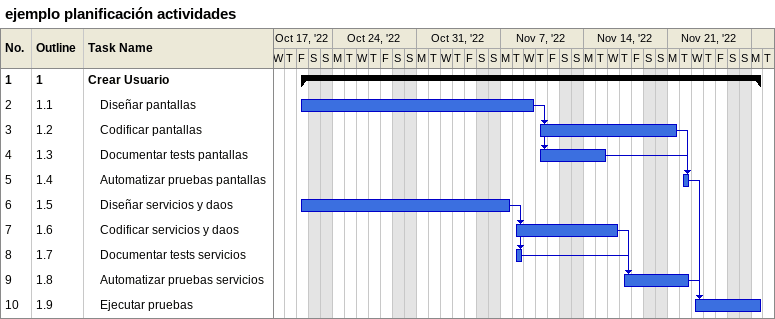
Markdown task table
ejemplo planificación actividades

| ID | WBS | Task | Start | Finish | Predecessors |
|---|---|---|---|---|---|
| 1 | 1 | **Crear Usuario** | 2022-10-21 | 2022-11-28 |  |
| 2 | 1.1 | Diseñar pantallas | 2022-10-21 | 2022-11-09 |  |
| 3 | 1.2 | Codificar pantallas | 2022-11-10 | 2022-11-21 | 2 |
| 4 | 1.3 | Documentar tests pantallas | 2022-11-10 | 2022-11-15 | 2 |
| 5 | 1.4 | Automatizar pruebas pantallas | 2022-11-22 | 2022-11-22 | 3, 4 |
| 6 | 1.5 | Diseñar servicios y daos | 2022-10-21 | 2022-11-07 |  |
| 7 | 1.6 | Codificar servicios y daos | 2022-11-08 | 2022-11-16 | 6 |
| 8 | 1.7 | Documentar tests servicios | 2022-11-08 | 2022-11-08 | 6 |
| 9 | 1.8 | Automatizar pruebas servicios | 2022-11-17 | 2022-11-22 | 7, 8 |
| 10 | 1.9 | Ejecutar pruebas | 2022-11-23 | 2022-11-28 | 5, 9 |
